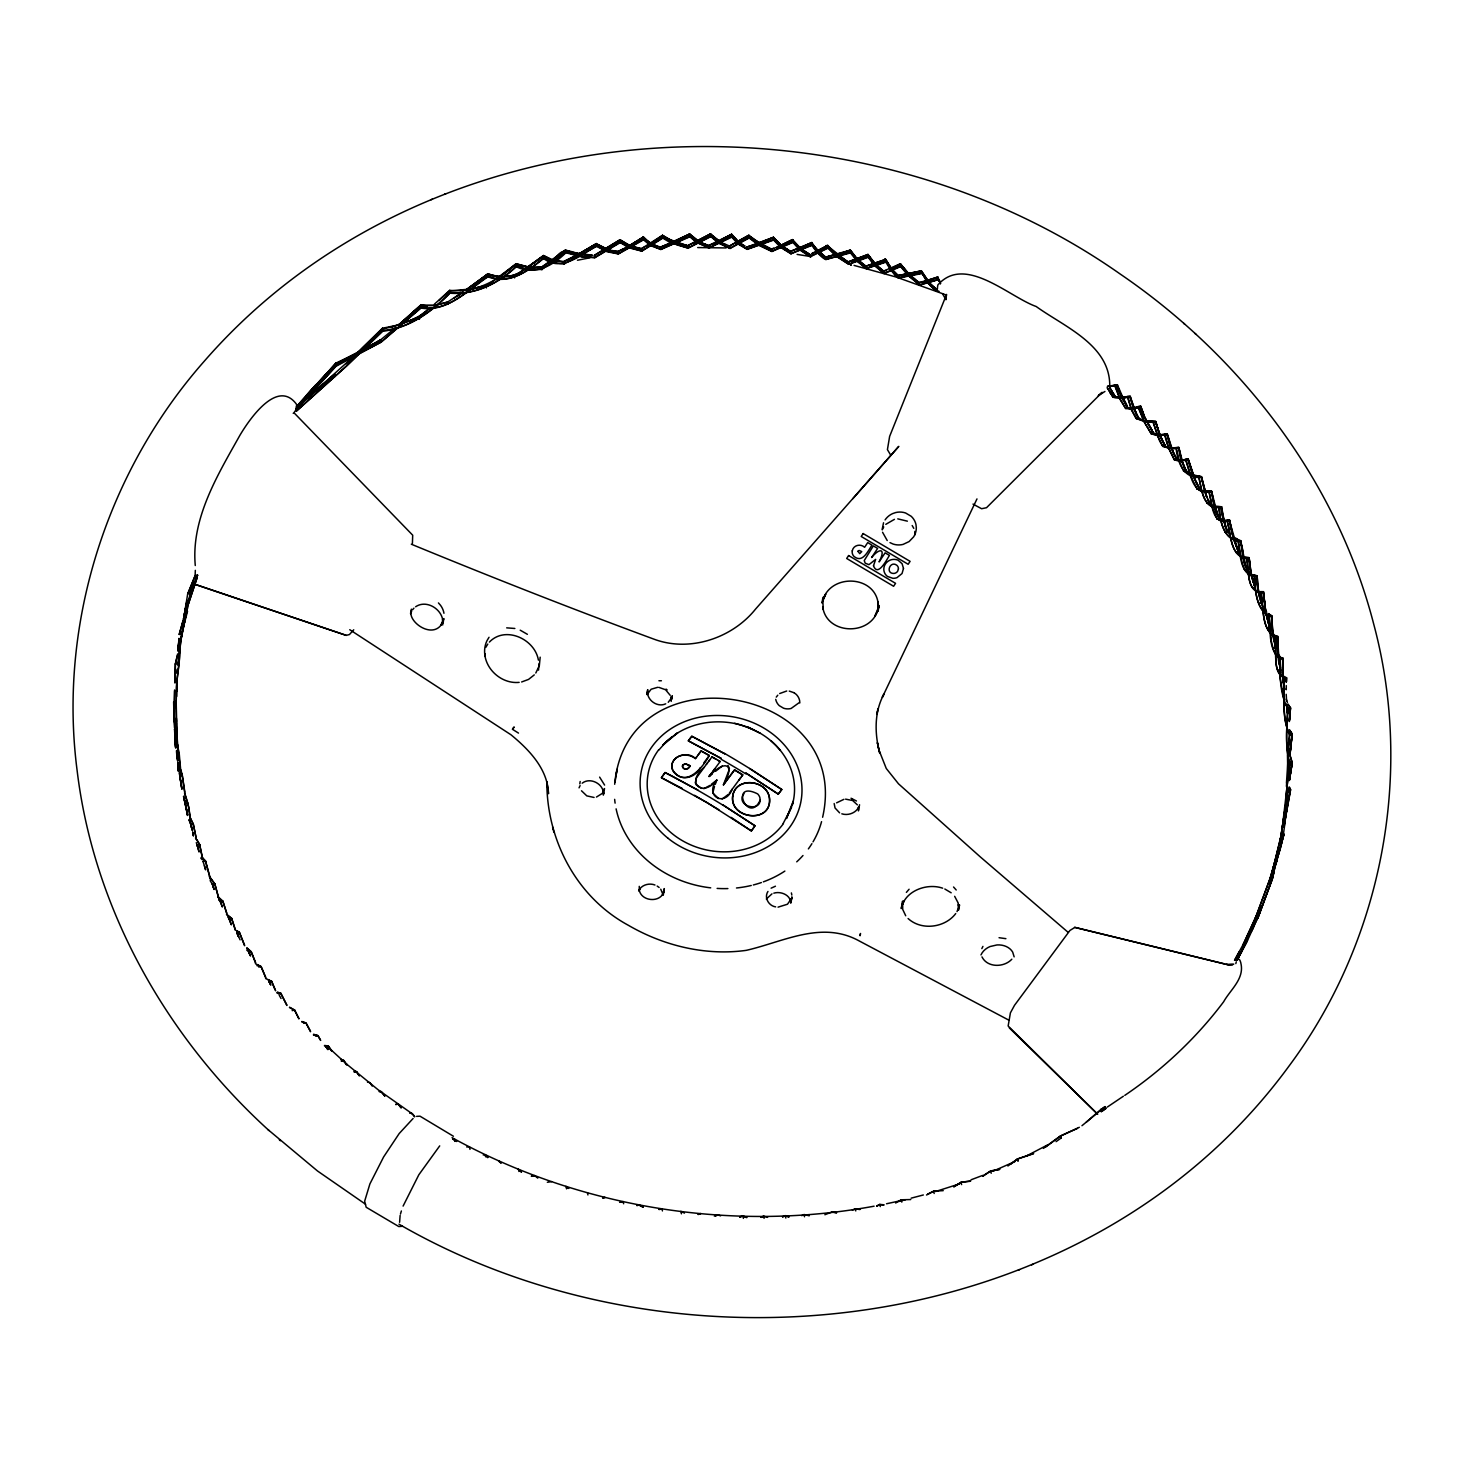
<?xml version="1.0" encoding="UTF-8"?>
<svg xmlns="http://www.w3.org/2000/svg" width="1464" height="1464" viewBox="0 0 1464 1464"><rect width="100%" height="100%" fill="white"/><g stroke="black" fill="none" stroke-linecap="round" stroke-linejoin="round"><path stroke-width="1.5" d="M174.545 727.663L174.545 722.374M1275.565 648.021L1272.161 628.88L1271.777 615.923L1268.263 613.599L1271.777 615.923L1272.472 632.832L1275.656 648.204L1273.058 648.259L1271.246 640.72L1269.27 616.161C1255.838 608.384 1255.197 590.449 1254.374 576.651C1239.313 573.485 1240.557 553.227 1238.05 541.424C1222.788 538.075 1220.153 520.58 1218.835 507.587C1202.822 508.996 1201.541 488.775 1198.76 477.465C1182.949 477.703 1177.495 461.361 1176.104 448.313L1172.957 448.643M1126.383 405.528L1117.361 384.721L1107.351 386.368L1114.671 385.526L1119.997 399.343L1125.67 408.529L1131.782 408.859L1138.114 407.157L1143.805 421.284L1151.216 433.765L1156.157 435.339L1164.63 434.954L1168.016 446.758L1174.311 459.769L1178.245 460.977L1185.584 459.989C1190.14 471.573 1191.604 494.374 1208.916 492.124C1212.009 501.914 1211.478 524.313 1226.96 521.111C1231.078 533.372 1229.815 556.247 1246.395 558.534C1249.268 569.093 1246.102 590.925 1260.724 592.591C1263.944 606.828 1260.907 628.495 1274.943 637.151C1277.706 648.772 1270.789 675.416 1286.325 678.381L1282.372 675.05M1276.096 635.779C1279.701 643.245 1276.352 656.97 1279.92 666.358M1285.941 797.111L1289.473 763.824C1285.264 746.201 1286.673 726.913 1287.753 708.686C1279.792 693.533 1279.646 675.233 1280.378 658.452L1275.473 654.445L1273.058 648.259M180.841 774.511L177.748 744.792M411.146 611.037C407.944 622.237 433.234 640.043 442.439 622.932L440.865 625.22L443.867 618.558L443.098 622.841M603.461 793.927L603.223 791.237L603.497 794.11C603.845 783.954 590.248 776.798 582.214 783.185M1289.766 761.335L1289.747 765.105L1289.747 761.701M174.6 689.965L174.051 721.752L174.619 690.843M192.717 832.339L193.376 835.688M177.419 655.634L175.387 663.924L174.966 682.499M1114.854 384.94L1119.978 398.794L1125.596 408.236L1131.818 408.383L1138.242 406.535L1144.628 422.529L1151.143 433.509L1157.054 435.009L1164.813 434.369L1169.242 449.393L1174.219 459.476L1179.801 460.538L1185.73 459.348L1191.037 476.514L1196.875 488.683L1201.285 491.026L1209.099 491.52L1212.558 507.587L1216.968 518.732L1220.994 520.763L1227.106 520.47C1231.187 532.713 1229.54 556.357 1246.614 557.93C1249.414 568.215 1245.663 591.566 1260.907 591.913C1264.274 605.913 1260.229 628.697 1275.162 636.511C1277.706 648.223 1270.606 675.014 1286.545 677.649L1286.453 681.803M1275.162 636.511L1277.669 636.291L1278.53 657.793M538.917 663.851L538.551 670.128M195.334 570.338L195.115 575.718M540.179 657.171L539.338 665.589L535.806 673.001M521.184 271.645L543.51 255.56L551.617 259.988L563.457 261.69L575.663 255.743M179.065 646.722C181.188 661.307 176.064 676.624 176.613 691.63M1280.378 658.452L1282.885 658.214L1282.427 672.141L1284.44 689.379L1282.501 674.264L1282.885 658.214L1281.384 657.519M174.289 711.394L174.088 721.294L173.63 701.97L176.211 701.622L176.796 681.108M175.717 747.829L174.582 722.027M1289.747 765.105L1289.821 760.987M878.418 607.048L878.4 608.402L878.327 604.467L878.126 611.11L879.095 605.73L875.088 615.74L877.65 610.817C869.049 636.346 826.263 634.461 822.713 606.737L823.262 609.372L822.731 598.684M177.949 752.844L176.266 718.549M187.557 607.908L181.774 634.04L178.059 664.144M1283.818 678.619C1284.715 697.029 1281.897 717.872 1289.436 734.873L1287.46 755.04L1287.844 775.042M1286.216 682.334L1286.325 678.381M1193.727 475.562L1198.943 476.935C1201.615 488.226 1202.713 509.051 1219.073 507.002C1220.226 520.031 1222.605 538.038 1238.27 540.911L1242.167 563.054L1244.51 569.661L1247.072 569.661C1239.917 559.376 1247.2 540.527 1233.255 537.325M178.187 770.704L177.949 762.634L178.388 770.759M1284.056 677.869C1284.989 696.205 1281.037 717.598 1289.711 734.178L1286.49 782.526L1288.1 789.828L1279.628 844.197M1269.38 883.14L1281.531 834.425L1289.766 763.128C1284.623 745.78 1286.966 726.236 1288.009 708.119L1285.52 704.276M1277.724 856.55C1285.886 835.303 1284.276 812.337 1290.278 790.487L1289.29 786.992L1290.589 789.608L1284.953 820.92M1286.399 681.62L1286.545 677.649M178.15 649.742L178.937 638.45M176.522 721.368L176.211 701.622L176.412 724.332M671.207 701.402L670.787 696.846M1289.29 721.569L1290.498 707.899L1287.862 704.477M937.399 288.829L935.624 288.683L929.64 283.101L921.35 270.877L898.274 275.561L890.387 267.491L885.702 259.366L865.883 266.21L856.312 258.25L850.309 250.143L836.786 254.718M176.723 696.461L176.613 681.547M177.876 756.723L176.394 718.037M1244.51 569.661L1248.444 573.961L1254.63 576.047C1255.343 590.157 1255.728 608.255 1269.05 616.692C1270.789 630.343 1267.97 649.687 1280.122 659.074L1280.195 678.765L1284.44 702.427M1288.43 792.244L1288.594 789.023M858.544 810.159L858.362 807.304M1289.418 721.148L1290.498 707.899L1288.027 704.056M184.629 800.149L187.593 815.503L183.531 796.251M1123.968 397.75L1127.463 397.073L1131.489 410.03L1136.137 418.466L1144.756 421.632L1153.028 422.273L1159.671 441.048L1162.764 446.355L1165.271 446.136L1158.445 431.569L1155.736 421.541L1150.796 421.449M1269.617 883.085L1281.201 835.102L1286.197 801.503M179.102 638.505L178.132 649.979M945.854 299.315L946.549 294.429L889.636 436.382L887.422 449.631L890.661 455.066M175.625 746.695L174.326 720.434M1289.29 720.746L1290.241 708.466L1287.753 708.686M174.911 682.938L175.387 663.924L177.602 653.932M177.913 650.657L179.047 639.311M1289.436 720.306L1290.498 707.899L1288.009 708.119M1289.949 754.82L1291.943 734.654L1290.187 731.323L1292.218 733.958L1289.949 754.82L1292.218 733.958L1289.491 729.676M174.985 680.595L175.296 676.148L174.948 681.053M1290.04 754.363L1290.425 749.092M623.938 249.026L643.391 236.985L650.199 242.951L656.952 246.135M176.723 691.026C176.138 675.819 180.786 660.648 179.468 645.789M741.827 776.176L742.76 774.895L734.544 769.918L723.417 784.85C736.465 762.945 723.948 759.633 709.088 776.506L720.16 761.536L718.11 760.365M672.818 241.633L662.533 235.338L641.305 248.715L628.751 245.238L620.004 239.785L594.311 255.303L594.878 257.664L620.205 242.621L620.004 239.785L630.655 245.897M758.023 242.896L748.873 235.21L729.511 246.025L721.715 242.731M494.997 279.679L516.133 263.795L528.541 267.235L541.406 267.29L565.562 249.941L576.084 253.821M1279.829 843.996L1287.771 790.706L1286.417 786.058L1287.039 778.757M699.023 241.414L689.654 234.02L660.41 247.288L678.326 240.206L689.654 234.02L697.175 240.407M745.158 246.08L740.327 243.5L731.616 234.295L713.883 243.866L731.616 234.295L737.435 241.103L743.566 245.421M958.591 910.169L958.206 903.416M197.549 575.572L195.17 575.572L197.585 575.151L190.466 593.213L180.731 640.39M1290.827 745.268L1292.218 733.958L1289.711 734.178M882.243 529.071L883.542 522.776M195.096 575.956L187.74 593.634L183.677 618.467M316.041 384.501L296.497 406.644L336.281 362.926L357.838 352.733M575.498 255.761L563.457 261.69L555.149 260.995L543.51 255.56L543.601 258.469C528.101 271.151 508.905 285.242 487.969 276.788C467.821 290.201 447.472 312.454 420.937 308.081L381.189 342.118L336.006 366.293L296.918 408.84L336.702 365.14L380.915 342.173L421.376 307.202C447.929 312.674 468.187 289.305 488.317 276.092C509.271 285.37 528.431 270.401 543.931 257.755L543.51 255.56L528.705 266.393M760.164 800.168C748.141 825.678 728.779 779.452 757.657 793.909A9.425 8.363 19.6 0 1 759.834 797.496C763.202 813.581 734.288 806.481 744.005 793.598M781.868 245.952L773.486 237.314L746.75 247.16L762.964 242.237L773.486 237.314L780.147 244.653M442.714 625L442.586 619.382L442.915 622.767C443.226 609.756 426.829 599.087 415.611 606.773M1285.246 818.925L1284.111 827.142M932.403 286.267L935.661 288.939L929.567 283.138L921.35 270.877L911.999 273.969L898.237 275.781L892.82 270.62L885.702 259.366L865.883 266.21L859.313 261.324L850.309 250.143L825.568 257.097L817.022 250.051L811.825 242.53L797.349 249.173M1289.345 780.568L1291.962 763.604L1289.473 763.824M175.076 705.264L175.625 701.256M639.256 886.342L639.384 890.679L639.164 889.6C640.976 901.934 661.545 903.27 664.125 890.771L662.387 894.797M1229.376 534.214L1225.24 526.619L1221.562 506.782L1217.774 506.69M1289.455 780.202L1291.925 764.775L1289.455 779.58M177.876 650.949L178.718 644.434M976.982 498.913L882.335 697.285L883.853 694.302C874.045 712.291 874.649 734.068 879.791 753.356L877.357 742.669L878.894 749.989M1289.326 780.056L1291.962 763.604M579.817 783.881L580.165 781.483M187.026 600.167L183.824 617.771M1284.587 822.914L1285.246 818.596M614.679 784.265C626.61 647.948 852.89 684.475 822.622 817.26M1284.935 820.609L1290.589 789.608L1288.1 789.828M615.026 782.124L617.113 769.259L616.069 775.151M1285.85 814.57L1287.716 803.791M822.036 602.546L822.969 597.349M958.792 909.162L959.542 904.898L957.017 911.596M412.409 543.473L412.702 535.202L294.593 413.397M410.56 613.471L411.347 609.134M603.333 795.153L604.504 788.565L602.326 793.378L596.47 797.038M646.96 693.936L647.729 689.654C645.624 699.206 656.842 708.009 665.717 703.818M790.963 902.282L791.951 896.883L790.816 902.977L790.414 900.269M858.435 810.91L859.551 804.743M877.888 708.722L876.863 714.432L877.485 711.467M1250.018 932.495L1270.258 878.144L1278.713 848.187M187.52 611.348L181.554 634.058L177.894 665.498M915.329 280.082L907.936 273.585L900.36 263.813L883.616 271.096L873.99 262.788L867.969 254.48L848.223 261.891L835.871 253.656L827.654 245.366L815.338 252.064M183.531 618.851L185.983 606.48L183.86 617.259M1250.329 932.147L1269.819 879.095L1278.877 848.333M183.732 617.863L179.322 634.424M799.307 247.178L792.628 239.62L776.268 247.819L792.628 239.62C791.768 244.726 825.495 264.417 802.583 249.96L809.72 254.26L810.251 256.731L827.965 248.148C815.448 234.551 868.719 279.606 845.405 260.555M400.13 1215.413L399.599 1222.294M722.008 243.17L714.798 238.486L710.644 233.801L687.549 245.769L672.781 241.212L662.533 235.338L646.246 246.538M1273.186 874.85L1275.089 866.798M176.211 673.275L177.107 669.286M1284.074 676.771L1285.026 677.997M632.997 247.178L624.927 243.244M860.539 933.465L860.082 935.752L860.356 933.886M1277.102 859.13L1273.808 871.538M1276.169 863.083L1277.212 858.728M792.482 804.322L793.25 801.156L786.442 818.522L792.482 804.322A73.895 64.471 10.1 0 0 775.902 745.396L770.942 740.656M1275.583 865.261L1284.02 834.206L1281.531 834.425M434.351 304.219L449.668 290.329C475.269 293.056 497.998 280.795 516.133 263.795L531.139 267.564L541.406 267.29L550.116 261.745M503.872 273.786L515.877 264.472L522.136 266.045M1276.425 861.857L1280.085 847.656M181.06 639.585L190.21 593.249L197.585 575.151M822.018 602.948L825.733 594.164L823.171 599.124C831.735 573.668 874.319 575.37 878.107 602.985L877.851 601.649L878.382 605.693M1260.431 591.621L1263.414 591.676L1265.61 611.476M1277.578 857.007L1284.02 834.206M183.055 621.047L179.102 634.461L181.774 634.04M400.477 1214.022L401.374 1210.966M296.131 408.529L334.744 374.272L305.427 399.581L296.131 408.529L296.46 411.055L346.62 366.037L382.616 331.303C409.408 327.973 431.606 312.107 449.924 293.203C475.324 295.179 498.163 283.613 516.298 266.686C534.47 275.982 552.733 265.698 565.854 252.76L582.16 257.005L594.878 257.664M296.46 411.055L346.273 366.092L383.019 330.425C410.03 327.991 431.825 311.338 450.089 292.526C475.69 295.252 498.419 283.01 516.554 266.009L528.962 269.449L541.826 269.504L565.982 252.156L582.05 256.658L594.732 257.499L620.425 241.999L620.004 239.785L594.457 255.468M571.509 257.902L567.373 260.153M701.036 242.603L708.558 245.549L731.616 234.295L732.037 236.491L708.979 247.764L697.797 242.75L690.075 236.235L689.654 234.02L667.346 244.909L689.398 234.588L689.818 236.802L696.516 242.402L709.034 247.983L731.78 237.113L731.36 234.917L722.1 240.096M749.824 246.483L773.486 237.314L773.907 239.529L780.751 247.013L790.944 253.565L812.246 244.726L811.825 242.53L790.523 251.369L783.624 247.361M1279.92 657.098L1277.981 654.225L1280.067 656.586M189.588 593.652L191.528 587.65M786.863 249.777L777.256 241.853M188.124 604.961L197.256 577.237L188.362 603.863M410.597 613.8L411.659 611.202M189.588 593.268L193.211 582.434M696.095 240.188L693.936 238.046M1252.525 587.796L1255.014 587.558L1250.366 569.789L1249.103 557.692L1245.516 557.766L1248.902 558.315L1250.274 570.374L1255.124 587.833L1251.409 575.938L1249.103 557.692L1243.558 556.576M819.712 253.217C799.728 227.377 817.571 257.17 825.952 259.531L850.511 252.888L856.824 261.086L866.34 268.662L885.885 262.166C880.669 249.246 893.699 278.123 898.695 277.757L921.771 273.073L930.061 285.297L936.045 290.897L937.82 291.043L936.082 291.153L927.261 282.497L921.131 271.389L898.237 275.781M606.682 249.557L596.415 243.555L579.488 253.62M383.989 328.741C400.166 324.715 417.789 319.902 430.306 307.678M737.325 241.56L734.891 238.541M704.184 767.264C685.317 782.636 702.098 798.173 716.829 780.056C703.818 796.105 725.028 807.835 732.293 789.078M714.487 786.479L712.767 793.031L718.641 798.521M1258.839 915.439L1272.308 878.876L1269.819 879.095M715.256 784.338L716.829 780.056L711.376 784.283M1257.905 917.965L1272.308 878.876M690.075 236.235L660.85 249.283L650.62 245.165L643.812 239.181C639.237 231.806 653.749 249.081 643.391 236.985L628.623 246.208M1257.631 918.459L1259.205 914.195M1258.692 915.586L1272.765 877.906L1274.046 870.842L1272.765 877.906L1270.258 878.144M728.944 770.32L723.417 784.85L729.731 776.323M646.978 694.613L651.151 689.233L657.702 687.311M945.25 298.674L946.385 295.655L945.433 298.18M466.412 289.909L487.549 274.573C499.7 277.94 514.523 277.94 524.917 268.937M528.083 267.107L543.181 256.273L548.048 258.506M791.567 807.359L783.167 823.482M195.133 575.553L187.996 593.615M403.094 1206.098L418.832 1174.787L439.712 1145.873M671.738 697.559L668.243 702.299M433.948 305.848L447.563 302.078L462.734 292.214M1282.885 658.214L1282.318 672.873L1284.532 689.452L1282.043 689.672M1257.924 917.471L1246.413 942.871L1237.08 960.055L1234.573 960.274L1235.781 960.164M1260.943 905.649L1243.906 943.091L1234.573 960.274M1258.711 915.732L1236.915 960.311M410.249 320.415L396.067 325.429L382.598 328.229L361.718 349.091M1259.79 908.522L1243.156 944.408M1247.511 940.144L1237.08 960.055L1241.838 951.399M1251.793 930.921L1253.55 927.133M401.429 322.904L420.516 305.866L434.131 305.427L420.955 305.006L398.409 325.136M579.049 787.852L580.11 785.582M858.599 807.433L858.874 806.865C855.983 813.014 848.15 815.869 841.818 813.819M981.85 948.599L982.93 946.385M767.959 891.448C763.86 897.542 768.728 905.905 775.646 906.875M662.899 894.01L664.308 888.593L663.247 895.273L660.758 889.197M882.225 529.858L883.725 526.948M790.523 900.964L791.713 898.072L787.486 904.221L778.043 907.149M1234.719 960.055L1239.349 951.618M325.557 374.674L335.585 364.097L380.494 339.977L395.701 327.533M638.633 890.899C641.287 884.897 649.083 882.719 654.957 885.006M336.281 362.926L305.994 395.921L336.281 362.926L336.702 365.14M489.031 637.279L487.018 640.628A28.109 25.309 41.8 0 0 484.602 652.249L485.005 656.128L484.694 653.621C486.048 670.311 502.427 684.091 519.153 682.37M485.774 647.381L487.787 644.068M766.331 899.024L771.986 893.845M1237.208 959.817C1240.191 956.724 1241.124 964.3 1241.38 966.167C1242.844 980.24 1229.888 990.488 1223.648 1001.76C1196.289 1038.177 1162.434 1069.891 1124.773 1095.383M728.432 794.312L722.136 799.015M711.852 772.718L709.088 776.506L712.401 773.87M700.323 767.63C696.041 776.817 683.542 781.41 675.581 773.925A13.634 11.547 -0.5 0 1 673.074 770.961C666.761 758.169 686.561 749.239 695.4 758.59L701.11 750.941L709.308 755.534L703.873 762.799M729.401 792.994L740.876 777.457M738.991 780.019L742.76 774.895L734.544 769.918L730.682 775.023M696.827 756.668L695.4 758.59C687.623 752.441 674.007 754.161 671.811 764.958L672.507 769.826C685.207 788.73 702.263 768.344 709.308 755.534L701.11 750.941L698.255 754.747M713.243 770.833L714.633 768.966M720.16 761.536L711.925 756.888L696.516 777.75L695.217 782.947M706.398 764.281L707.515 762.799M708.613 761.317L709.729 759.834M776.268 697.12L777.787 695.18M799.033 702.757L791.127 708.466A12.719 12.115 -7.9 0 1 783.569 708.21L779.287 705.666A12.719 12.115 -7.8 0 1 775.719 699.353M353.739 629.794L349.457 634.534L346.199 635.376L193.834 583.88M955.718 913.573C944.939 927.847 921.405 930.866 908.083 918.514M412.519 609.811L413.928 608.164M906.381 892.381L909.089 889.234M852.853 498.675L898.804 446.355L755.516 609.134C732.256 638.158 689.91 652.395 654.426 639.329C572.79 609.207 491.794 577.328 411.311 544.205M658.928 749.934L667.09 740.784L677.722 732.769L662.698 745.268L672.122 736.648M1104.753 1106.894L1105.54 1108.76L1101.477 1111.579L1101.001 1109.383L1104.753 1106.894L1105.229 1109.09L1106.217 1108.065M922.357 282.515L937.546 277.519L940.51 283.522L937.729 276.952L922.375 282.186L919.246 282.607L916.537 280.649M382.598 328.229L356.905 353.336L382.598 328.229L383.019 330.425M534.269 674.886L528.559 679.406L521.642 681.968M362.889 347.975L382.195 329.107L382.616 331.303M489.397 642.092C505.263 625.384 534.964 639.018 538.404 660.154M1011.825 959.213C1004.158 967.594 987.358 967.905 981.978 956.87M353.648 356.447L305.5 399.709L334.744 374.272M352.202 357.875L346.199 363.822M940.236 283.796L940.071 281.326M1081.969 1125.706L1105.064 1106.564M1086.27 1122.174L1101.001 1109.383M439.127 300.413L449.503 290.988L469.285 289.122M398.83 324.825L420.955 305.006L427.25 305.903M398.775 325.209L420.955 305.006L421.376 307.202M885.793 524.35L894.431 519.354M1107.26 1107.095L1123.364 1096.243M512.821 728.669L514.193 726.986L512.4 729.255L518.494 733.098M972.993 504.092L981.612 508.722L986.516 507.715L1102.154 392.334L1098.274 395.701L1104.936 391.474M419.271 318.951L418.85 316.755L429.538 308.263M413.123 1118.459L399.178 1133.557L383.623 1156.944L369.898 1183.919L364.664 1201.175L366.165 1207.251L398.812 1226.558L402.454 1226.283M836.603 802.839L843.886 799.344M715.676 771.217L722.246 766.001M710.003 785.381L703.818 788.748M1007.927 1166.003L1017.334 1158.994L1033.474 1153.449M555.679 258.195C565.305 241.944 578.298 258.433 592.499 255.248L572.479 252.467M1010.526 1164.301L1017.626 1159.012L1033.566 1153.705M1045.772 1146.898L1060.485 1136.064L1079.352 1127.28M1043.393 1148.398L1060.375 1135.991L1077.504 1128.396M553.209 259.549L565.562 249.941L565.982 252.156M500.908 275.909L516.133 263.795L516.554 266.009M553.209 259.97L565.433 250.545L570.686 252.357M725.65 244.58C721.807 245.732 708.558 229.482 710.864 236.619L688.098 248.166L668.81 241.743L662.826 238.138L662.533 235.338L662.954 237.552L641.726 250.93L629.172 247.434L620.425 241.999M662.826 238.138L641.854 251.131L629.172 247.892L620.205 242.621M1056.075 1141.646L1060.851 1138.205L1060.485 1136.064L1060.961 1138.278M653.768 241.999L662.405 235.924L675.764 242.713M465.808 290.055L487.896 273.878C498.584 277.3 511.796 278.544 521.184 271.334M462.99 291.958L454.188 298.07M466.613 289.451L487.896 273.878L494.118 275.708M465.644 290.476L487.896 273.878L488.317 276.092M462.844 292.343L457.482 296.002L462.606 292.58M982.875 1176.214L990.744 1171.054L999.93 1169.169M773.761 248.349L771.382 249.063C767.063 251.131 745.56 230.324 749.184 237.992L730.06 248.477L729.511 246.025L748.873 235.21L749.293 237.406L729.932 248.24L718.769 242.804L711.065 236.015L710.644 233.801L687.549 245.769L668.444 239.053M1100.672 1109.492L1101.148 1111.688L1104.076 1109.73M524.862 269.321L543.181 256.273L547.829 259.055M643.812 239.181L618.339 253.73L605.675 250.838L596.836 245.769L596.415 243.555L577.365 254.828M982.893 1175.903L990.652 1170.907L999.4 1169.626M629.355 246.08L643.117 237.625L643.538 239.84L618.412 253.931L607.103 251.771L596.543 246.373C594.073 239.84 612.995 254.736 617.918 251.533L627.068 247.032M953.888 1186.901L961.134 1182.418A155.404 103.541 -80.3 0 1 969.735 1181.356M740.839 240.846L748.763 235.796L759.047 243.353M651.407 243.463L662.405 235.924L668.389 239.547M953.869 1186.609L961.006 1182.272L970.705 1180.972M596.836 245.769C581.299 254.571 561.407 272.524 543.601 258.469M596.543 246.373L563.878 264.087L552.038 262.202L543.931 257.755M711.065 236.015L687.97 247.965L676.899 244.909L662.954 237.552M895.639 1203.024L901.147 1199.785L910.754 1199.547M811.66 253.62L827.654 245.366L828.075 247.562L810.141 256.475L799.911 249.557L793.049 241.835L792.628 239.62L776.249 247.489M1233.786 964.081L1228.022 964.721L1232.725 964.684L1226.411 964.337L1227.71 964.648L1074.924 927.389L1069.964 930.427L1014.515 1005.311L1010.416 1012.85L1008.147 1026.026L1097.689 1114.214M373.686 344.095L380.768 339.904L381.189 342.118M701.183 239.876L710.443 234.405L721.77 243.134M779.672 693.552L786.717 691.008M367.958 347.389L380.768 339.904L363.072 349.914M820.151 250.252L827.563 245.952L836.877 254.718M605.913 249.374L619.784 240.425L628.715 245.458M898.603 1201.523L905.319 1199.803M737.197 242.859L748.763 235.796L754.052 240.169M771.107 888.172L775.444 886.214M601.997 251.662L619.784 240.425L624.817 243.774M793.049 241.835L771.803 251.259L758.627 244.799L749.293 237.406M890.203 268.973L900.36 263.813L907.826 273.018L919.337 282.863L911.56 277.08L900.25 264.398L890.094 269.431M910.096 275.195L900.36 263.813L900.671 266.613L884.128 273.585L874.557 265.679L868.207 257.261L867.969 254.48L877.028 265.99L883.707 271.371M783.862 244.689L792.445 240.206L792.866 242.42L771.912 251.497L758.7 245.257L749.184 237.992M357.582 353.227L346.419 359.101M926.529 1195.008L933.703 1191.293L937.051 1191.074M1047.876 1144.756L1026.301 1156.066M893.296 268.077L900.25 264.398M625.457 248.221L643.117 237.625L646.96 241.267M689.818 236.802L660.831 249.502L650.51 245.623L643.538 239.84M698.438 241.267L710.443 234.405L714.798 238.486M644.563 247.05L641.305 248.715L632.558 246.775M811.989 245.33L790.999 253.803L780.696 247.471L773.669 240.078L773.248 237.863L752.99 245.623M816.766 251.9L827.563 245.952L829.96 248.569M927.554 1194.167L933.666 1191.129L943.237 1190.653M876.68 1206.208L879.846 1204.634L883.835 1205.073M868.207 257.261L848.736 264.344L848.223 261.891L867.969 254.48L868.39 256.676L848.644 264.087L836.493 256.035L828.075 247.562M876.698 1205.915L879.809 1204.415L883.853 1204.781M623.957 248.697L617.918 251.533L609.079 249.996M801.705 1215.651L804.047 1214.571L809.281 1215.449M696.901 242.072L692.929 243.591M886.123 261.562L866.304 268.424L856.879 260.629L850.309 250.143L850.511 252.888M852.377 1210.106L855.305 1208.752L859.917 1209.227M859.752 258.762L867.786 255.047L877.064 266.43L882.042 270.145M773.907 239.529L747.189 249.155L738.021 243.463L732.037 236.491M1015.266 1161.373L992.775 1171.31M773.669 240.078L747.171 249.374L737.911 243.939L731.78 237.113M410.359 320.598L419.162 316.718L419.582 318.932M937.729 276.952L938.149 279.148L934.435 280.777L919.667 284.821L908.449 275.452L900.781 266.027L884.036 273.31L874.575 265.185L868.39 256.676M930.024 280.539L937.692 277.227L919.246 282.607L919.758 285.059L937.966 279.734M398.977 1224.179C682.169 1387.634 1090.79 1337.785 1289.418 1065.518C1381.998 940.821 1414.023 774.072 1373.689 624.03C1336.87 480.961 1241.582 356.887 1120.399 274.171C847.308 82.039 428.183 103.34 203.825 361.718C106.652 472.103 58.121 624.14 77.098 770.338C93.678 908.833 166.384 1037.372 269.028 1130.556M408.017 321.494L418.85 316.755M715.603 1215.925L717.744 1215.065M824.854 1214.736L832.156 1211.918L836.511 1212.631M431.057 199.708L432.411 199.159M444.416 194.328L445.733 193.797M1031.589 1264.841L1032.944 1264.292M1018.267 1270.203L1019.585 1269.672M714.341 1216.126L717.598 1214.827L720.617 1215.87M782.581 1216.968L785.363 1215.87L788.803 1217.06M850.73 252.357L825.989 259.311L817.607 252.448L812.246 244.726M761.06 1217.408L763.696 1216.401M782.6 1216.676L785.326 1215.632L788.931 1216.767M799.179 248.825L811.568 243.134L818.339 251.845M971.035 1179.801L982.655 1175.409M667.456 244.58L660.429 247.087L653.255 244.708L647.161 240.737M713.92 243.536L708.558 245.549L700.725 242.548M811.715 253.931L813.709 252.833M761.024 1217.115L763.622 1216.163L767.594 1217.389M636.932 1205.659L638.871 1205.018L643.172 1207.288M959.286 1183.955L935.441 1191.55M774.639 248.02L771.382 249.063L754.088 239.675M636.84 1205.348L638.743 1204.762L642.934 1206.867M698.163 1214.516L700.67 1213.747M921.551 273.603L898.658 277.977L890.881 270.401L885.885 262.166M870.293 265.625L885.464 259.952L892.766 271.023L885.464 259.952L869.213 265.899M416.6 1116.355L420.022 1116.19L453.419 1136.247M851.591 261.452L867.786 255.047L877.156 266.411M698.2 1214.223L700.652 1213.491M391.163 327.296L395.939 325.923M739.668 1217.096L742.925 1216.2L746.768 1217.664M739.723 1216.822L742.925 1215.962L746.713 1217.334M886.397 270.364L883.616 271.096L884.036 273.31M911.175 1198.156L923.345 1194.972M748.873 246.391L753.082 245.312M471.445 288.865L486.011 285.7L471.866 288.975M1184.632 460.025L1188.219 459.129L1195.155 479.936M471.591 289.122L486.011 285.7M1134.472 408.127L1140.749 406.315L1144.738 417.313L1152.589 431.697L1144.738 417.313L1140.749 406.315L1138.242 406.535M1180.734 460.739L1188.219 459.129L1185.73 459.348M620.882 1202.347L623.152 1201.834M1127.701 396.488L1120.271 397.641L1112.75 396.689L1107.187 387.594L1112.805 396.927C1116.172 399.581 1134.088 396.762 1127.701 396.488L1131.599 409.682L1136.156 418.283L1144.958 421.266L1155.736 421.541L1160.238 436.217L1165.271 446.136L1160.22 436.73L1155.736 421.541L1147.392 421.028M619.638 1202.347L623.152 1201.578L623.627 1203.774M886.543 1203.756L898.896 1201.084M602.82 1198.083L604.98 1197.607M773.816 893.168C780.623 891.045 790.414 894.779 790.761 902.721M1134.271 408.621L1140.749 406.315L1133.648 408.145M435.869 305.061L447.563 302.078L448.021 304.402M602.802 1197.772L604.943 1197.351M577.457 260.244L589.901 257.81M1122.943 397.403L1130.19 396.268L1136.412 414.385L1138.644 418.063L1141.316 419.326M1184.541 460.556L1188.073 459.751L1191.513 471.573L1199.455 488.72L1196.948 488.958M659.02 1209.539L661.966 1208.989M658.946 1209.301L661.966 1208.752L662.442 1210.948M547.335 1182.272L551.544 1181.631M874.1 1206.19C731.103 1232.487 579.396 1207.763 452.065 1137.656M831.314 256.145L825.568 257.097L814.716 247.142M1125.816 397.11L1130.19 396.268L1132.569 405.272L1138.644 418.063L1136.137 418.466L1138.644 418.063L1134.106 410.048L1129.97 396.854L1127.463 397.073M195.883 577.822L197.109 577.621M187.74 593.634L190.466 593.213M175.387 663.924L178.004 663.778M174.436 729.255L177.016 729.017M179.249 754.692L176.778 755.095L177.656 760.749M177.62 745.249L179.34 754.838L176.778 755.095L176.467 750.684M179.468 767.539L182.195 775.097L179.724 775.499L179.267 772.406M180.932 770.009L182.305 775.389L179.834 775.792L179.541 773.212M187.081 811.184L187.557 815.082L185.361 803.48L187.886 803.205L190.759 821.029M189.076 819.73L190.796 824.433L193.266 824.049L196.469 839.787M196.158 837.957L193.34 824.269L190.887 824.653L189.112 819.986M196.286 842.624L197.146 844.856L199.653 844.637L202.544 858.05M210.542 879.956L205.454 860.887L203.002 861.289L205.637 869.872L204.448 865.663M203.093 861.582L205.564 861.198L209.663 876.039M210.157 880.669L212.353 884.183L214.842 883.963L219.143 899.61M226.792 913.133L222.857 901.202L220.405 901.604L219.161 899.866M226.755 913.646L222.931 901.458L220.46 901.842L219.161 900.177L214.842 883.963L209.535 876.515M227.707 916.995L229.153 918.715L231.623 918.331L235.082 928.743M244.598 945.177L239.346 932.202L236.893 932.605L238.541 936.576L236.985 932.916L239.437 932.513L244.598 945.726M246.684 949.953L248.752 952.076L251.241 951.875L255.541 963.001M256.95 965.673L261.123 966.569L265.753 977.348M265.716 977.861L261.178 966.826L258.652 966.972M275.671 990.817L271.645 981.283L269.193 981.667L270.474 984.485M269.211 981.905L271.682 981.521L275.104 989.829M286.853 1004.944L280.795 993.233L276.751 992.866M278.435 993.928L280.905 993.544L286.853 1005.475M298.93 1018.468L294.63 1010.032L292.178 1010.636M303.56 1023.299L306.067 1023.171L310.514 1031.736M313.516 1035.194L317.999 1035.615L320.708 1040.41M320.25 1039.843L318.017 1035.871L315.547 1036.018M331.633 1050.695L328.339 1045.955L325.886 1046.357L327.936 1049.651L325.978 1046.669L328.43 1046.266L331.706 1051.134M341.368 1060.888L343.839 1060.503L346.547 1064.493M341.368 1061.107L343.839 1060.723L346.529 1064.84M359.211 1075.399L356.502 1071.611L354.05 1072.014L356.539 1071.886L359.339 1075.949M395.719 1104.332L398.19 1103.947L401.118 1107.589M395.719 1104.57L398.19 1104.167L401.099 1107.937M1133.594 408.602L1140.621 406.937L1144.738 417.88L1153.724 433.545L1151.216 433.765M1163.221 434.753L1167.32 434.149L1173.707 453.657L1176.727 459.257L1180.149 460.245M1226.283 520.708L1229.614 520.232L1233.164 537.508M531.469 1176.324L534.708 1175.848M1182.29 460.3L1188.219 459.129L1195.155 480.046M462.844 290.256L469.413 289.415M1161.245 435.284L1167.32 434.149L1164.813 434.369M939.064 291.318L938.406 291.391A50.179 5.179 -69.1 0 1 937.509 290.677M1174.714 447.929L1178.813 447.508L1182.015 462.148L1186.133 471.042L1180.698 457.226L1178.813 447.508L1169.498 448.112L1162.727 446.117L1157.621 436.144L1153.229 421.76M531.414 1175.995L534.653 1175.592L537.764 1178.136M507.715 276.403L514.047 275.543L514.578 277.885M460.007 290.659L463.118 290.366M1163.093 435.247L1167.119 434.735L1169.919 445.019L1176.8 459.531L1174.311 459.769M1114.671 385.526L1117.361 384.721L1109.785 386.569L1117.16 385.288L1122.632 399.398L1128.177 408.291L1129.915 408.712M1112.75 396.689L1115.257 396.451L1111.597 391.089L1115.294 396.707L1112.805 396.927M1125.596 408.236L1130.007 408.365M1138.114 407.157L1140.621 406.937C1138.717 412.244 1158.097 435.339 1151.143 433.509M1125.67 408.529C1132.221 407.687 1115.861 391.364 1117.361 384.721L1112.475 386.075L1117.16 385.288L1120.509 394.768L1128.177 408.291M1153.028 422.273L1155.517 422.053L1162.178 440.829M1164.63 434.954L1167.119 434.735L1170.486 446.483L1176.8 459.531M1162.727 446.117L1165.216 445.88L1163.642 443.263M1176.104 448.313L1178.593 448.094L1180.588 457.72L1186.133 471.042M1174.219 459.476L1176.727 459.257M1185.584 459.989L1188.073 459.751L1193.691 477.136L1199.455 488.72L1195.905 482.095M1183.626 471.262L1186.133 470.859L1191.019 474.098M1176.324 447.746L1179.526 461.746L1183.626 471.097L1193.435 476.056L1201.468 476.715L1206.775 497.101L1201.468 476.715L1196.893 476.038M1198.76 477.465L1201.468 476.715L1192.812 474.793M1196.875 488.683L1201.304 489.799M1209.099 491.52L1211.606 491.3L1213.656 502.408L1218.56 516.444M1208.916 492.124L1211.606 491.3L1207.782 491.447M1207.013 503.268L1209.557 503.268L1207.69 499.078M1219.073 507.002L1221.562 506.782C1218.505 511.961 1230.821 532.438 1225.039 532.365L1227.509 531.981L1225.276 526.326M1218.835 507.587L1221.562 506.782L1214.498 505.995M1216.968 518.732L1219.457 518.512L1222.33 520.324M1217.06 519.025L1219.549 518.787L1222.294 520.745C1214.205 514.157 1213.857 501.475 1211.405 491.904L1207.672 491.941M1227.106 520.47L1229.614 520.232L1233.219 537.123M1226.96 521.111L1229.614 520.232L1223.501 520.543M1238.27 540.911L1240.758 540.692C1242.46 551.544 1242.46 564.811 1249.799 573.01M1238.05 541.424L1240.539 541.204L1244.656 563.146M1236.165 552.66L1238.654 552.422L1240.045 554.142M1246.614 557.93L1249.103 557.692L1251.043 573.229M1246.395 558.534L1248.902 558.315M1254.63 576.047L1257.119 575.828L1258.363 592.554L1262.773 606.7M1254.374 576.651L1257.119 575.828L1253.733 575.114M1260.907 591.913L1263.414 591.676L1265.61 610.397M1260.724 592.591L1263.231 592.371L1265.591 610.927L1263.414 591.676M1258.82 603.644C1265.482 602.619 1253.879 583.349 1256.881 576.432L1257.576 587.65L1261.364 603.534L1260.284 600.203M1269.27 616.161L1271.777 615.923L1272.564 632.448M1269.05 616.692L1271.539 616.454L1273.753 640.793M1267.184 627.891L1269.764 627.91L1267.275 628.129M1274.943 637.151L1277.431 636.932L1278.017 653.987L1280.451 668.243M1280.122 659.074L1282.61 658.855L1283.123 682.334M1278.292 670.183L1280.78 669.963M1281.952 689.617L1284.44 689.379L1283.123 682.096M1289.436 734.873L1291.943 734.654L1290.04 731.872M1289.766 763.128L1292.273 762.909L1289.747 754.143M1287.771 790.706L1290.278 790.487M1281.201 835.102L1283.69 834.864M1174.567 448.423L1178.593 448.094L1170.212 448.588L1162.764 446.355M483.23 1154.968L485.133 1154.876L487.658 1157.585M531.212 267.912L541.588 267.436L542.009 269.651M1208.404 492.014L1211.405 491.904C1214.443 500.816 1213.693 515.566 1222.294 520.232M1121.845 397.732L1129.97 396.854L1137.199 416.014M466.705 1146.971L469.468 1146.898L469.981 1149.368M697.706 247.562L726.144 247.947M506.69 627.855L514.852 628.477M1171.969 447.874L1178.813 447.508L1183.406 465.076M658.928 680.742L661.417 680.76M324.496 1045.9L328.43 1046.266M1159.561 434.79L1167.32 434.149L1171.731 449.119M1218.341 507.294L1221.324 507.368L1222.769 517.689L1227.527 532.127M594.073 797.459L586.808 795.885L581.501 790.78M845.57 799.143L852.615 800.497L857.373 804.871M1150.631 421.87L1155.517 422.053L1147.209 421.394M1122.668 397.842L1116.849 397.073M379.268 1091.705L381.262 1091.778L384.831 1096.17M584.886 255.084L590.633 255.303M897.761 518.86L907.387 521.166M324.514 1045.461L328.339 1045.955M1217.609 507.184L1221.324 507.368L1225.24 526.619M999.052 937.71L1005.896 938.662M487.969 276.788L487.549 274.573L497.705 276.513M379.286 1091.339L381.171 1091.467L384.739 1095.749M585.545 255.12L589.04 255.395M409.682 1113.207L412.043 1113.445A77.592 51.716 -80.4 0 1 414.641 1116.483M426.957 306.543L420.516 305.866L420.937 308.081M493.917 276.238L497.266 276.659M452.705 1138.992L456.548 1141.499M855.397 1208.953L859.972 1209.52M1198.943 476.935L1201.267 477.227L1206.757 497.431M1074.558 927.334L1224.673 963.989M452.687 1138.736L456.622 1141.28M613.544 251.039L617.918 251.533L618.412 253.931M797.111 254.407L811.221 256.639M1196.747 476.477L1201.267 477.227L1205.018 492.801L1209.557 503.268L1207.69 499.37M1203.06 490.641L1206.208 491.172M658.873 687.366L665.553 689.745L670.219 695.345M277.483 992.537L280.905 993.544M832.156 1212.119L836.511 1212.924M804.212 1214.772L809.281 1215.706M1113.372 395.152L1112.988 395.079A50.179 14.256 -47.9 0 1 1109.822 391.913M313.516 1034.645L318.017 1035.871M637.023 248.038L641.433 248.917L641.854 251.131M682.846 244.946L687.549 245.769L688.098 248.166M1203.756 490.806L1211.606 491.3L1217.279 513.718M354.306 1071.41L356.539 1071.886M367.482 1082.079L369.788 1082.573L372.222 1086.105M301.804 1021.872L304.091 1022.366M313.589 1034.261L317.999 1035.615M277.483 992.098L280.795 993.233M789.279 691.1L794.037 692.728M677.612 243.5L687.677 245.97M354.38 1071.099L356.502 1071.611M301.84 1021.488L306.013 1022.915L310.533 1031.26M854.061 265.405L896.169 277.044L944.957 294.538M734.672 723.289L748.324 727.279L760.274 733.263A72.98 63.684 10.1 0 1 775.865 745.432L780.404 750.373M1167.211 446.849L1169.425 447.49M265.57 978.519L271.645 981.283M550.336 260.061L552.916 260.812M942.67 888.191C926.803 882.719 904.587 890.917 901.257 908.595L902.593 901.074L902.721 909.437L905.722 915.769M1253.001 574.876L1257.119 575.828L1258.198 590.321M234.899 929.823L239.346 932.202M1202.987 490.898L1205.201 491.611M1253.568 575.608L1255.142 576.102M255.413 963.696L261.123 966.569M1237.263 540.125L1240.539 541.204L1236.476 539.722M194.181 584.118L346.254 635.358M522.008 266.576L515.877 264.472L516.298 266.686M730.06 248.477L718.751 243.28L710.864 236.619M702.702 243.646L706.636 245.055M1275.913 636.346L1277.431 636.932M768.38 248.093L771.382 249.063L771.912 251.497M568.874 251.863L565.433 250.545L565.854 252.76M601.21 247.325L596.123 244.159L571.418 258.213L596.123 244.159L605.144 248.843M341.075 1059.625L343.839 1060.723M1235.854 538.972L1240.758 540.692L1245.773 566.202M267.784 979.526L271.682 981.521M601.393 246.812L607.157 249.191M762.378 245.458L771.491 249.283M341.204 1059.387L343.839 1060.503M852.139 799.436L853.292 799.93M754.546 730.17L741.681 725.192A73.895 64.471 10.1 0 0 674.886 734.727M289.488 1007.525L294.63 1010.251L298.876 1018.871M701.988 788.474L695.894 784.539M257.536 964.776L261.178 966.826M889.984 542.632L893.022 544.022A17.056 16.25 -7.5 0 0 903.068 544.407L909.107 541.57L913.664 536.831A18.026 17.184 -7.5 0 0 916.318 527.681L915.97 524.533A17.074 16.269 -7.4 0 0 911.212 516.298L905.594 512.986A17.074 16.269 -7.3 0 0 895.712 512.546L892.564 513.626A18.026 17.184 -7.3 0 0 885.079 519.903M236.637 930.756L239.437 932.513M289.561 1007.214L294.63 1010.032M762.598 245.476L766.807 247.489M684.475 1213.107L680.888 1211.369L681.419 1213.821M520.214 630.179L527.388 634.315M748.324 727.279L760.274 733.263M201.52 857.3L205.564 861.198M944.829 889.014L951.179 892.802M851.023 798.228L856.44 800.991M810.251 256.731L799.893 250.051L792.866 242.42M226.499 914.597L231.66 918.55L234.99 929.183M1008.641 1020.042L859.588 941.151C821.816 920.014 783.496 941.883 746.219 950.356C705.63 956.01 663.558 945.762 628.349 925.285C576.285 897.084 546.712 839.824 546.822 781.739L548.506 793.708C547.756 768.893 528.98 749.605 510.936 734.745L349.75 629.703M848.736 264.344L836.548 256.529L827.965 248.148M682.242 788.437L661.435 777.713L665.059 772.553L672.287 776.158L697.98 790.176L665.059 772.553L661.435 777.713L706.764 802.418L751.38 830.948L754.985 825.788L722.667 804.797L754.985 825.788L751.38 830.948L731.103 817.37M1190.946 473.988L1186.133 470.859L1184.083 466.87M711.925 756.888L716.042 759.194M783.405 247.306L790.523 251.369L811.568 243.134L814.551 247.654M201.611 856.769L205.454 860.887M694.595 795.336L718.897 809.72M226.627 914.177L231.623 918.331L229.153 918.715L230.305 921.515M848.315 262.129L839.933 257.243L843.959 259.769M740.455 243.884L743.529 245.732M218.191 897.322L222.931 901.458M648.515 242.219L653.2 245.092M749.623 768.49L781.794 789.517L778.262 794.092L745.945 773.083L778.262 794.092L781.794 789.517L749.623 768.49A436.986 196.56 36.3 0 0 724.68 753.484M1269.745 615.319L1271.539 616.454M691.52 236.656L697.248 240.718M365.561 1204.25L317.523 1170.999L267.949 1129.586M218.301 896.883L222.857 901.202M568.581 1188.109L565.982 1186.389L566.568 1188.86M412.262 1113.811L378.188 1089.82L346.163 1063.724M566.092 1186.664L568.709 1188.457M919.758 285.059L908.54 275.982L900.671 266.613M839.604 812.849L835.029 807.963L834.169 803.535M714.908 237.973L720.014 241.542M657.171 886.068L659.129 887.477M1273.497 634.168L1274.723 635.065M246.885 948.178L251.241 951.875M794.165 692.801L796.105 694.284A12.792 12.188 -7.8 0 1 799.6 700.524L799.838 702.921M666.083 689.105L667.127 689.91M246.958 947.867L251.222 951.691L255.596 962.543M1211.222 504.439L1208.074 500.139M541.588 267.436L541.826 269.504M498.529 1160.787L500.926 1162.764M942.487 293.642L945.927 299.754M911.615 276.659L915.183 279.679M498.638 1161.08L501.072 1163.148M777.11 242.329L773.248 237.863C776.798 245.641 788.785 247.233 790.999 253.803M1067.915 932.147L980.258 856.861L898.512 783.826L886.269 768.49L878.766 749.568M929.548 283.522L935.697 288.847M734.708 239.053L731.36 234.917L738.881 242.676M521.477 1171.895L518.457 1169.279L518.933 1171.475M802.638 250.399L792.445 240.206L794.312 242.585M831.168 249.887L835.907 254.132M518.457 1169.498L521.422 1172.17M347.206 1064.657L327.936 1046.98M690.862 235.905L693.771 238.522M1194.972 333.444L1196.051 334.414M1183.626 323.27L1184.669 324.221M279.331 1139.779L280.374 1140.731M796.416 244.287L801.046 248.551M599.618 777.11L604.595 785.07M1009.3 1027.893L1097.433 1114.013M195.481 837.939L199.598 844.453L202.453 858.471M1249.744 572.827L1247.017 569.441M727.992 765.452L729.438 768.618M209.389 876.845L214.842 883.963M487.933 1157.512L485.133 1154.62L485.609 1156.816M856.422 258.652L850.09 250.673L825.531 257.335L825.952 259.531M953.54 887.001L956.212 890.002M200.751 858.069L202.215 859.716M438.431 602.912L440.481 605.254A17.733 15.976 42.6 0 1 443.958 613.27M887.221 540.545L882.554 532.256M1264.786 609.884L1266.744 612.19M856.239 258.689L850.09 250.673C844.765 255.724 826.355 253.748 825.989 259.311M928.213 281.802L921.131 271.389L926.675 280.082M190.137 818.102L193.34 824.269M327.954 1049.322L325.886 1046.357L327.863 1049.304M190.229 817.662L193.266 824.049M197.091 840.007L199.653 844.637M1113.738 394.603L1109.675 387.374L1113.72 394.31M641.433 248.917L641.726 250.93M954.656 896.316L957.968 902.593M1292.273 762.909L1289.857 755.296M912.182 525.539L913.792 528.358M991.22 1173.268L990.652 1170.907M279.24 995.246L281.051 998.503M937.546 277.519L939.796 281.6M1199.382 488.464L1195.887 481.729M938.149 279.148L940.51 283.522M185.361 803.48L184.446 800.039M270.474 984.211L269.193 981.667L270.822 985.162M250.161 955.278L248.752 952.076L250.161 955.022M238.541 936.155L236.893 932.605L240.078 939.851M184.555 793.268L188.783 807.048L190.649 821.487M248.752 952.076L250.545 956.102M1233.786 539.301L1238.745 552.678L1233.731 539.612M1172.572 451.058L1174.293 454.92M1238.654 552.422L1229.449 520.891L1232.048 533.756L1238.745 552.678M184.684 792.957L187.813 803.077M178.535 769.918L179.047 771.144M230.305 921.789L229.189 918.934L231.294 924.791M229.153 918.715L231.33 924.479M212.39 884.366L213.561 887.477M222.235 906.582L220.405 901.604L222.254 906.911M1286.234 699.17L1287.423 702.427M1244.656 562.835L1246.431 567.776M212.353 884.183L214.055 889.234M197.201 845.039C202.563 864.913 194.2 834.297 198.134 848.242M212.939 886.068L214.055 889.49M493.258 281.216L485.792 285.626L486.432 287.914M183.586 796.617L187.063 811.459M197.146 844.856L198.116 848.004M1266.433 615.191L1269.764 627.91L1265.921 613.288M708.613 245.769L709.034 247.983M190.796 824.433L191.839 828.13M1266.451 614.752L1269.672 627.672L1266.378 614.898M191.875 828.423L190.887 824.653L192.26 830.417M191.272 826.318L192.242 830.106M1251.391 575.151L1253.166 582.214M553.85 832.083L552.623 827.05L553.209 829.484M454.462 1138.992L454.938 1141.17M1017.626 1159.012L1018.102 1161.226L1017.334 1158.994M961.006 1182.272L961.61 1184.614M933.666 1191.129L934.178 1193.489M901.147 1199.785L901.824 1202.127M879.809 1204.415L880.285 1206.611M855.305 1208.752L855.781 1210.948M804.047 1214.571L804.505 1216.767M785.326 1215.632L785.82 1218.066M763.622 1216.163L764.098 1218.359M742.925 1215.962L743.401 1218.396M587.467 1192.757L587.942 1194.953M454.444 1139.212L454.92 1141.408M1279.133 662.35L1280.36 667.968M1258.418 592.115L1259.772 598.575M182.195 775.097L184.83 791.914M791.384 892.912L791.823 895.071M935.624 288.683L936.082 291.153M182.305 775.389L184.867 794M180.456 778.958L179.834 775.792L181.884 788.84L179.724 775.499L181.902 789.169M921.771 273.073L921.35 270.877L898.274 275.561L898.658 277.977M866.34 268.662L865.919 266.466M746.768 246.94L747.171 249.374M660.429 247.087L660.831 249.502M449.668 290.329L449.924 293.203M380.494 339.977L380.915 342.173M335.585 364.097L336.006 366.293M334.176 374.692L334.597 376.889M296.533 406.278L296.918 408.84M177.473 758.773L176.686 751.91M1279.115 661.984L1279.865 666.065M647.71 694.192L647.509 691.923L647.6 693.515M179.34 754.838L180.749 770.741M177.51 758.974L176.888 755.223L177.675 760.987M1014.149 956.87L1012.685 952.112A17.824 14.329 -13.4 0 0 996.984 944.939L990.03 946.549A16.452 13.231 -13.4 0 0 980.971 954.931M958.444 904.514L958.755 907.003L958.499 904.77M192.717 831.991L193.303 835.834M180.749 780.55L181.481 785.07M1287.661 713.828L1286.801 705.557M1287.588 713.517L1286.819 705.117M1278.896 659.971L1277.669 636.291M914.799 531.414L915.128 534.616M174.545 729.42L175.552 747.756M1286.618 704.568L1287.387 712.748M175.04 733.684L175.625 747.207M1286.636 704.147L1287.332 712.327M177.949 762.909L178.279 771.125M1286.197 694.302L1286.563 700.798M173.758 702.025L174.289 711.614M177.949 762.634L178.279 770.284M195.279 565.525C190.96 518.457 217.752 474.867 239.84 435.412C248.825 420.186 277.373 377.803 296.606 404.43A50.233 21.027 44.6 0 1 296.515 406.48M1286.27 685.591L1286.27 689.709M783.405 823.628A73.859 64.434 10.1 0 1 681.712 840.281A73.859 64.434 10.1 0 1 658.69 749.788M721.148 759.267A452.742 203.551 36.3 0 1 745.762 773.852M697.944 790.359A452.779 202.124 36.2 0 1 722.63 804.98M821.56 821.652A105.408 91.976 10.1 0 1 813.014 841.873M811.916 843.667A105.408 91.976 10.1 0 1 808.366 848.9M802.986 855.507A105.408 91.976 10.1 0 1 796.727 861.839M784.869 871.08A105.408 91.976 10.1 0 1 763.348 881.859M761.372 882.554A105.408 91.976 10.1 0 1 753.319 884.97M751.252 885.482A105.408 91.976 10.1 0 1 736.484 887.989M727.883 888.575A105.408 91.976 10.1 0 1 717.122 888.41M710.717 887.843A105.408 91.976 10.1 0 1 616.106 808.86M615.1 803.15A105.408 91.976 10.1 0 1 614.66 799.344M1109.529 388.619A50.179 14.256 -47.9 0 1 1109.73 387.027C1110.938 345.248 1064.694 327.058 1036.183 306.507C1008.879 296.808 964.849 254.169 937.857 284.949A50.179 5.179 -69.1 0 0 937.363 289.085M296.368 407.431A50.233 21.027 44.6 0 1 295.929 409.206M295.252 410.798A50.233 21.027 44.6 0 1 293.239 413.36M1235.836 963.605A50.142 23.625 27.6 0 1 1236.311 961.793M412.098 1113.701A77.848 51.899 -80.4 0 1 414.641 1116.812M732.641 796.709C730.225 820.041 772.736 823.445 769.423 798.026C767.154 779.141 734.69 776.506 732.641 796.709M563.457 261.69L563.878 264.087L563.457 261.69M852.268 550.867L852.176 552.44A6.881 6.551 -6.2 0 0 854.207 556.613C862.808 563.439 867.969 550.83 871.977 545.157L867.731 542.577L864.62 547.28C860.521 543.418 853.311 545.102 852.268 550.867M873.496 565.781C877.723 577.2 886.342 560.383 889.417 555.405L885.116 552.843L879.077 561.92C886.361 547.994 879.407 547.829 871.611 557.528L877.613 548.433L873.331 545.907L864.236 560.584L865.224 563.201L868.976 564.665L875.655 559.376L873.496 565.781M903.489 568.416L902.044 573.522L897.029 577.621A10.156 9.644 -6.2 0 1 892.894 578.317L887.458 576.432A9.553 9.095 -6.2 0 1 884.531 572.68A9.955 9.461 -6.2 0 1 883.817 568.965L884.055 567.08A10.266 9.754 -6.2 0 1 887.806 561.444L889.234 560.547A9.955 9.461 -6.2 0 1 894.632 559.413A9.626 9.15 -6.2 0 1 898.146 560.273L902.08 563.695L903.489 568.416M732.878 794.989C728.23 817.992 769.863 824.964 769.625 799.765C769.076 780.696 737.27 775.462 732.878 794.989M672.196 696.004L671.555 699.444L672.196 696.004M898.42 568.984L897.652 571.235A4.904 4.667 -6.2 0 1 893.79 573.449C885.244 573.632 889.929 560.456 896.59 565.104A4.813 4.575 -6.2 0 1 898.42 568.984M857.886 551.324L859.752 553.667L861.747 551.599L859.13 550.427L857.886 551.324M682.682 765.215C681.217 770.046 689.379 770.302 690.093 765.764L685.481 763.732L682.682 765.215A4.191 3.587 -0.6 0 0 682.389 766.441L683.725 768.472A4.447 3.806 -0.2 0 0 684.987 769.021L687.641 768.673L690.093 765.764L685.061 763.696L682.682 765.215M902.428 904.24L902.044 905.319L903.947 901.11L902.428 904.24M639.823 888.831L639.237 889.764L639.731 888.977M848.608 555.551L846.686 558.479L893.626 586.277L895.547 583.331L848.608 555.551M863.138 533.555L861.216 536.483L908.156 564.281L910.096 561.353L863.138 533.555M690.093 738.497L688.336 740.839L721.258 758.462L688.336 740.839L691.85 736.264L724.662 753.704L691.85 736.264L690.093 738.497M1157.896 434.588L1153.632 433.271L1157.914 434.68M667.822 838.103A81.252 70.894 10.1 0 0 800.479 803.718A81.252 70.894 10.1 0 0 694.833 718.293A81.252 70.894 10.1 0 0 667.822 838.103"/></g></svg>
